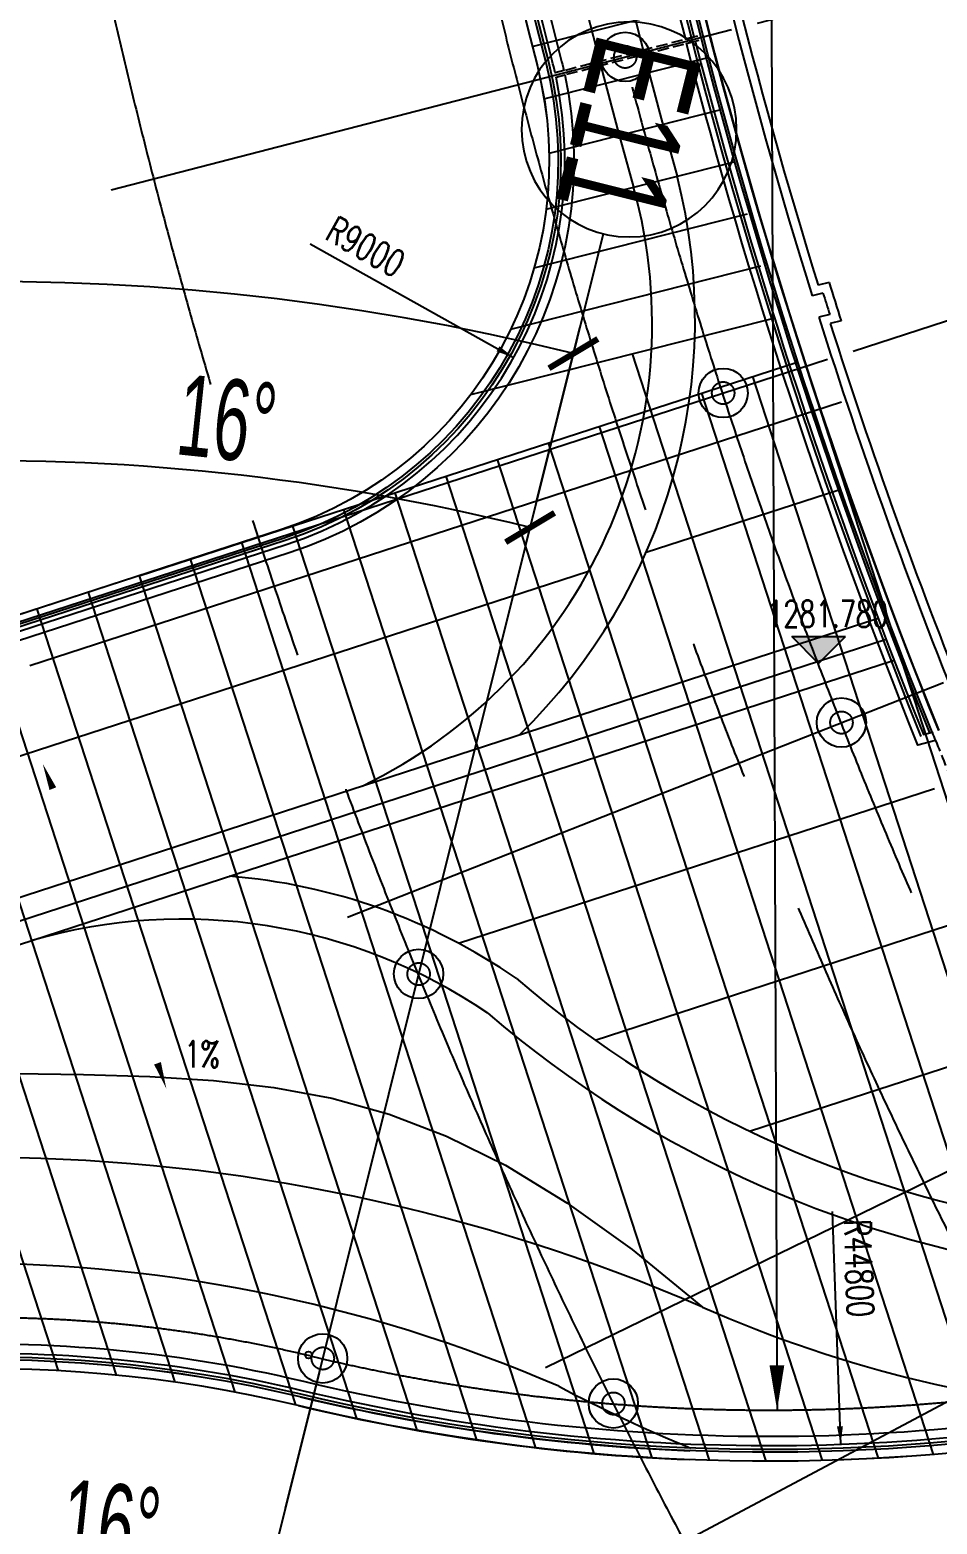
# Model space of a CAD drawing. Extents: x 36903891 to 38126251, y 2073392 to 2924740.
# Drawn here: x 36973994 to 36994246, y 2221859 to 2255210 of the extents above; entities that cross this region are included whole.
import ezdxf
from ezdxf.enums import TextEntityAlignment as Align
from ezdxf.xclip import XClip

# ---------------------------------------------------------------- set-up
doc = ezdxf.new("R2010")
doc.units = 0
doc.header["$LTSCALE"] = 1000
doc.header["$XCLIPFRAME"] = 0
for name, pattern in [('__DASH', [0.35, 0.25, -0.1]), ('CENTER', [2, 1.25, -0.25, 0.25, -0.25]), ('CENTER2', [28.575, 19.05, -3.175, 3.175, -3.175]), ('DASH', [0.35, 0.25, -0.1]), ('HIDDEN', [0.375, 0.25, -0.125])]:
    doc.linetypes.add(name, pattern=pattern)
doc.layers.get('0').update_dxf_attribs({"color": 8})
doc.layers.get('Defpoints').update_dxf_attribs({"color": 8})
for name, color, linetype in [('#幕墙线-平面', 8, 'Continuous'), ('#标注', 8, 'Continuous'), ('#虚线', 8, 'HIDDEN'), ('#轴线', 8, 'CENTER2'), ('A-AL-E', 8, 'Continuous'), ('A-COLS-PLAN-C', 8, 'DASH'), ('A-DETL-ALUM', 8, 'Continuous'), ('A-DIMS', 8, 'Continuous'), ('A-DIMS-ELEV', 8, 'Continuous'), ('A-DIMS-SYMB', 8, 'Continuous'), ('A-FLOR', 8, 'Continuous'), ('A-FLOR-UNDR', 8, '__DASH'), ('A-GRID', 8, 'CENTER'), ('A-ROOF-DRAN', 8, 'Continuous'), ('A-STRS-HRAL', 8, 'Continuous'), ('DIM', 8, 'Continuous'), ('周边建筑', 8, 'Continuous'), ('水-雨水-压力流-标识', 8, 'Continuous')]:
    doc.layers.add(name, color=color, linetype=linetype)
doc.styles.add('#文字', font='jrs.shx', dxfattribs={"width": 0.7, "bigfont": 'hztxt.shx'})
doc.styles.add('_TCH_DIM', font='SIMPLEX', dxfattribs={"bigfont": 'GBCBIG'})
doc.styles.add('JHZX', font='jrs.shx', dxfattribs={"width": 0.6, "bigfont": 'jhz.shx'})
doc.dimstyles.new('JZBZ-600', dxfattribs={"dimscale": 600, "dimtxt": 3, "dimasz": 1.5, "dimexe": 1, "dimexo": 1, "dimgap": 0.5, "dimtad": 1, "dimdec": 0, "dimdsep": 46, "dimtxsty": 'JHZX', "dimblk1": 'ARCHTICK', "dimblk2": 'ARCHTICK', "dimsah": 1, "dimcen": 0, "dimclrd": 1, "dimclre": 1, "dimclrt": 2, "dimadec": 1, "dimazin": 2, "dimtfac": 1, "dimtdec": 0, "dimtix": 1, "dimtmove": 0, "dimatfit": 3, "dimfxl": 1, "dimtolj": 1, "dimlwd": -1, "dimlwe": -1, "dimarcsym": 1})

# ---------------------------------------------------------------- blocks, each defined once
blk = doc.blocks.new('_ARCHTICK')
at = {"color": 0, "linetype": 'ByBlock', "const_width": 0.15}
blk.add_lwpolyline([(-0.5, -0.5), (0.5, 0.5)], dxfattribs=at)
blk = doc.blocks.new('*D251')
at = {"layer": '#标注', "transparency": 16777216}
for p, q in [((36641532, 2854442), (36641610, 2852207)), ((36648998, 2853657), (36648457, 2851487))]:
    blk.add_line(p, q, dxfattribs=at)
blk.add_arc((36642474, 2827488), 25334, 76, 92, dxfattribs=at)
at = {"layer": 'Defpoints', "color": 0, "transparency": 16777216}
for p in [(36641511, 2855042), (36649143, 2854239), (36646291, 2852533), (36642474, 2827488)]:
    blk.add_point(p, dxfattribs=at)
at = {"layer": '#标注', "transparency": 16777216, "xscale": 900, "yscale": 900, "zscale": 900}
for p, rotation in [((36641590, 2852806), 182.0000000000207), ((36648602, 2852069), 345.9999999999717)]:
    blk.add_blockref('_ARCHTICK', p, dxfattribs=dict(at, rotation=rotation))
at = {"layer": '#标注', "transparency": 16777216, "insert": (36645247, 2853877), "char_height": 1800, "attachment_point": 5, "rotation": 354, "style": 'JHZX'}
blk.add_mtext('\\A1;16°', dxfattribs=at)
blk = doc.blocks.new('*D255')
at = {"layer": '#标注', "transparency": 16777216}
for p, q in [((36648998, 2853657), (36647490, 2847606)), ((36621813, 2844824), (36626591, 2840816))]:
    blk.add_line(p, q, dxfattribs=at)
blk.add_arc((36642474, 2827488), 21334, 76, 140, dxfattribs=at)
at = {"layer": 'Defpoints', "color": 0, "transparency": 16777216}
for p in [(36649143, 2854239), (36639751, 2848647), (36621354, 2845210), (36642474, 2827488)]:
    blk.add_point(p, dxfattribs=at)
at = {"layer": '#标注', "transparency": 16777216, "xscale": 900, "yscale": 900, "zscale": 900}
for p, rotation in [((36647635, 2848188), 345.9999999999686), ((36626131, 2841201), 229.9999999999744)]:
    blk.add_blockref('_ARCHTICK', p, dxfattribs=dict(at, rotation=rotation))
at = {"layer": '#标注', "transparency": 16777216, "insert": (36635510, 2848919), "char_height": 1800, "attachment_point": 5, "rotation": 18, "style": 'JHZX'}
blk.add_mtext('\\A1;64°', dxfattribs=at)
blk = doc.blocks.new('*D271')
at = {"layer": '#标注', "transparency": 16777216}
for p, q in [((36640703, 2878185), (36640703, 2878185)), ((36654746, 2876710), (36654746, 2876710))]:
    blk.add_line(p, q, dxfattribs=at)
blk.add_arc((36642474, 2827488), 50128, 76, 92, dxfattribs=at)
at = {"layer": 'Defpoints', "color": 0, "transparency": 16777216}
for p in [(36640724, 2877586), (36650027, 2877044), (36654601, 2876127), (36642474, 2827488)]:
    blk.add_point(p, dxfattribs=at)
at = {"layer": '#标注', "transparency": 16777216, "xscale": 900, "yscale": 900, "zscale": 900}
for p, rotation in [((36640724, 2877586), 182.0000000000223), ((36654601, 2876127), 345.9999999999833)]:
    blk.add_blockref('_ARCHTICK', p, dxfattribs=dict(at, rotation=rotation))
at = {"layer": '#标注', "transparency": 16777216, "insert": (36647839, 2878535), "char_height": 1800, "attachment_point": 5, "rotation": 354, "style": 'JHZX'}
blk.add_mtext('\\A1;16°', dxfattribs=at)
blk = doc.blocks.new('*D81')
at = {"layer": '#标注', "transparency": 16777216}
for p, q in [((36654746, 2876710), (36655714, 2880591)), ((36603614, 2860096), (36600549, 2862667))]:
    blk.add_line(p, q, dxfattribs=at)
blk.add_arc((36642474, 2827488), 54128, 76, 140, dxfattribs=at)
at = {"layer": 'Defpoints', "color": 0, "transparency": 16777216}
for p in [(36635565, 2881174), (36654601, 2876127), (36604073, 2859710), (36642474, 2827488)]:
    blk.add_point(p, dxfattribs=at)
at = {"layer": '#标注', "transparency": 16777216, "xscale": 900, "yscale": 900, "zscale": 900}
for p, rotation in [((36655568, 2880009), 345.9999999999802), ((36601009, 2862281), 229.9999999999992)]:
    blk.add_blockref('_ARCHTICK', p, dxfattribs=dict(at, rotation=rotation))
at = {"layer": '#标注', "transparency": 16777216, "insert": (36625376, 2880108), "char_height": 1800, "attachment_point": 5, "rotation": 18, "style": 'JHZX'}
blk.add_mtext('\\A1;64°', dxfattribs=at)
blk = doc.blocks.new('*D182')
at = {"layer": '#标注', "transparency": 16777216}
for p, q in [((36659677, 2887385), (36671779, 2890514)), ((36661812, 2880061), (36673700, 2883924))]:
    blk.add_line(p, q, dxfattribs=at)
blk.add_arc((36780593, 2918654), 112993, 194.4993, 197.99948, dxfattribs=at)
at = {"layer": 'Defpoints', "color": 0, "transparency": 16777216}
for p in [(36780593, 2918654), (36671797, 2888143), (36659096, 2887235), (36661241, 2879876)]:
    blk.add_point(p, dxfattribs=at)
at = {"layer": '#标注', "transparency": 16777216, "xscale": 900, "yscale": 900, "zscale": 900}
for p, rotation in [((36671198, 2890364), 104.4993024395314), ((36673129, 2883738), 287.9994813636687)]:
    blk.add_blockref('_ARCHTICK', p, dxfattribs=dict(at, rotation=rotation))
at = {"layer": '#标注', "transparency": 16777216, "insert": (36673265, 2887372), "char_height": 1800, "attachment_point": 5, "rotation": 286.2494, "style": 'JHZX'}
blk.add_mtext('\\A1;3.5°', dxfattribs=at)
blk = doc.blocks.new('*D183')
at = {"layer": '#标注', "transparency": 16777216}
for p, q in [((36661812, 2880061), (36673700, 2883924)), ((36664389, 2872881), (36676020, 2877462))]:
    blk.add_line(p, q, dxfattribs=at)
blk.add_arc((36780593, 2918654), 112993, 197.99948, 201.49966, dxfattribs=at)
at = {"layer": 'Defpoints', "color": 0, "transparency": 16777216}
for p in [(36780593, 2918654), (36673862, 2881557), (36661241, 2879876), (36663831, 2872661)]:
    blk.add_point(p, dxfattribs=at)
at = {"layer": '#标注', "transparency": 16777216, "xscale": 900, "yscale": 900, "zscale": 900}
for p, rotation in [((36673129, 2883738), 107.9994813637043), ((36675461, 2877242), 291.4996618949818)]:
    blk.add_blockref('_ARCHTICK', p, dxfattribs=dict(at, rotation=rotation))
at = {"layer": '#标注', "transparency": 16777216, "insert": (36675375, 2880878), "char_height": 1800, "attachment_point": 5, "rotation": 289.7496, "style": 'JHZX'}
blk.add_mtext('\\A1;3.5°', dxfattribs=at)
blk = doc.blocks.new('*U49')
blk.add_line((20, 0), (0, 0))
blk.add_circle((24, 0), 4)
at = {"style": 'JHZX', "width": 0.75}
blk.add_attdef('AXES', text='', height=4, dxfattribs=at).set_placement((24, 0), align=Align.MIDDLE_CENTER)
blk = doc.blocks.new('*U51')
blk.add_line((0, -20), (0, 0))
blk.add_circle((0, -24), 4)
at = {"style": 'JHZX', "width": 0.75}
blk.add_attdef('AXES', text='', height=4, dxfattribs=at).set_placement((0, -24), align=Align.MIDDLE_CENTER)
blk = doc.blocks.new('DOTE-11')
at = {"layer": '#虚线', "ltscale": 20}
blk.add_arc((36780599, 2918657), 117100, 127.09412, 208, dxfattribs=at)
at = {"layer": '#轴线'}
for p, q in [((36723472, 2888282), (36657162, 2853025)), ((36659096, 2887234), (36645251, 2883654)), ((36661241, 2879876), (36599945, 2859959)), ((36661550, 2878924), (36600254, 2859008)), ((36649143, 2854239), (36654601, 2876127)), ((36663831, 2872661), (36650526, 2867420)), ((36667794, 2863639), (36654947, 2857373))]:
    blk.add_line(p, q, dxfattribs=at)
blk.add_lwpolyline([(36649692, 2857636, 0.680187), (36616601, 2810411, 0.162818), (36714738, 2733523)], format="xyb", dxfattribs=at)
for centre, radius, start, end in [((36780599, 2918657), 146600, 324.5, 183.99981), ((36780599, 2918657), 138800, 324.5, 210.18842), ((36780599, 2918657), 130400, 324.5, 210.32938), ((36780599, 2918657), 127950, 324.5, 210.37401), ((36659938, 2900427), 44000, 256.5346, 298)]:
    blk.add_arc(centre, radius, start, end, dxfattribs=at)
blk = doc.blocks.new('A$C80b62fe7')
at = {"layer": '#幕墙线-平面'}
for points in [[(-46213, 141660, -0.19373), (-46213, 236074, -0.19373)], [(-45972, 141757, -0.19373), (-45972, 235977, -0.19373)], [(-74884, 213198), (-57719, 210325, -0.411969), (-56971, 209284, 0.102544), (-54539, 156718, -0.395718), (-60417, 146035), (-89892, 136458, 0.466577), (-107034, 93975, 0.049695), (-84810, 60702, -0.410623), (-85054, 58028), (-90652, 53309)], [(-74927, 212941), (-57762, 210069, -0.411969), (-57227, 209325, 0.102544), (-54791, 156654, -0.395718), (-60498, 146282), (-89972, 136705, 0.466577), (-107264, 93853, 0.049695), (-85011, 60537, -0.410623), (-85222, 58227), (-90819, 53508)], [(20773, 148160, -0.141461), (17435, 148449, 0.217422), (2589, 147550), (-28534, 131001, -0.182927), (-60062, 126981, 0.147323), (-77400, 125982, 0.147323)], [(20823, 147904, -0.141461), (17342, 148207, 0.217422), (2711, 147320), (-28412, 130772, -0.182927), (-60122, 126728, 0.147323), (-77311, 125738, 0.147323)], [(-106921, 111267, -0.260344), (-84683, 135269), (-53639, 145356)], [(-104010, 110538, -0.260577), (-83756, 132416), (-47152, 144309)], [(-103028, 110347, -0.260138), (-83447, 131465), (-46843, 143358)]]:
    blk.add_lwpolyline(points, format="xyb", dxfattribs=at)
for points in [[(-52355, 145773), (-48079, 147163)], [(-56547, 137051), (-45916, 140505)], [(-53497, 134888), (-44989, 137652)], [(-50047, 132854), (-43174, 135087)], [(-74095, 134504), (-72611, 134335), (-71086, 134232), (-69537, 134178), (-67981, 134154), (-66434, 134141), (-64913, 134121), (-63435, 134075), (-62017, 133985), (-60668, 133831), (-59369, 133589), (-58092, 133236), (-56810, 132745), (-55497, 132094), (-54124, 131257), (-52666, 130210), (-51095, 128927)]]:
    blk.add_lwpolyline(points, dxfattribs=at)
for centre, radius, start, end in [((71052, 188867), 128529, 333.50225, 195.7758), ((71052, 188867), 127529, 333.53985, 195.7884), ((-64186, 150970), 12922, 314.1603, 14.3323), ((-63683, 150873), 11460, 295.7988, 15.4353), ((-62698, 125486), 13099, 55.3911, 85.4588), ((-62709, 125457), 12129, 55.7985, 106.1921), ((-39802, 154185), 23663, 229.2181, 295.759), ((-39804, 154192), 24670, 229.3019, 295.8235), ((-67244, 91551), 40716, 66.6326, 112.3395), ((-67589, 96435), 33474, 66.6202, 115.0869), ((-39730, 154536), 28017, 246.0688, 267.1292), ((-39299, 155404), 31983, 242.0165, 247.8503)]:
    blk.add_arc(centre, radius, start, end, dxfattribs=at)
blk = doc.blocks.new('DASWQE')
at = {"layer": '#幕墙线-平面', "ltscale": 10}
for points in [[(-125948, -31798), (-122312, -30880)], [(-125654, -32962), (-122018, -32044)], [(-125569, -34178), (-121725, -33207)], [(-125635, -35432), (-121431, -34371)], [(-125902, -36737), (-121137, -35534)], [(-126424, -38107), (-120843, -36698)], [(-127317, -39570), (-120550, -37861)], [(-123713, -38660), (-115768, -63111)], [(-134720, -43615), (-120034, -38844)], [(-119883, -38795), (-112210, -62411)], [(-121025, -39166), (-113351, -62781)], [(-122166, -39536), (-114554, -62962)], [(-124448, -40278), (-116992, -63227)], [(-125590, -40649), (-118226, -63311)], [(-126731, -41020), (-119472, -63361)], [(-127872, -41390), (-120729, -63376)], [(-129013, -41761), (-121997, -63356)], [(-130155, -42132), (-123277, -63300)], [(-131296, -42503), (-124569, -63206)], [(-132437, -42874), (-125874, -63074)], [(-133579, -43245), (-127192, -62901)], [(-134720, -43615), (-128524, -62685)], [(-135861, -43986), (-129870, -62426)], [(-137002, -44357), (-131231, -62121)], [(-138144, -44728), (-132586, -61832)], [(-139285, -45099), (-133920, -61612)], [(-140426, -45470), (-135232, -61455)], [(-141567, -45840), (-136526, -61357)]]:
    blk.add_lwpolyline(points, dxfattribs=at)
at = {"layer": 'DIM', "ltscale": 10}
blk.add_blockref('A$C80b62fe7', (-71047, -188863), dxfattribs=at)
blk = doc.blocks.new('雨水立管')
blk.add_circle((0, 0), 50)
blk = doc.blocks.new('雨水')
at = {"layer": '水-雨水-压力流-标识', "xscale": 1.5, "yscale": 1.5, "zscale": 1.5}
blk.add_blockref('雨水立管', (35517030, 2857647), dxfattribs=at)
blk = doc.blocks.new('800柱子')
at = {"layer": 'A-DETL-ALUM', "ltscale": 0.3}
blk.add_circle((35572079, 2737405), 550, dxfattribs=at)
blk = doc.blocks.new('123')
at = {"layer": '周边建筑'}
for p, q in [((34905914, 2957037), (34905854, 2957280)), ((34905436, 2956887), (34905376, 2957130)), ((34906154, 2956902), (34906093, 2957145)), ((34905294, 2956632), (34905233, 2956875))]:
    blk.add_line(p, q, dxfattribs=at)
blk.add_lwpolyline([(34896149, 2954454, -0.07422), (34932331, 2963106), (34934781, 2953277), (34951663, 2953277), (34954114, 2963106, -0.07422), (34990296, 2954454, -0.07422)], format="xyb", dxfattribs=at)
for radius, start, end in [(126000, 68.06236, 111.93764), (125400, 100.66271, 107.33729), (125200, 100.74905, 107.25095), (125400, 107.56615, 111.8836), (124950, 107.25746, 107.67091), (125150, 107.34396, 107.57329), (125200, 107.66357, 111.80388)]:
    blk.add_arc((34943222, 2837577), radius, start, end, dxfattribs=at)
blk = doc.blocks.new('_YZHK')
blk.add_circle((0, 0), 0.5)
blk = doc.blocks.new('ASDFASD')
at = {"layer": 'A-COLS-PLAN-C', "ltscale": 0.3, "xscale": 500, "yscale": 500, "zscale": 500}
for p in [(35524098, 2886621), (35526285, 2879118), (35528926, 2871763), (35519487, 2866150), (35517348, 2857570), (35523836, 2856564)]:
    blk.add_blockref('_YZHK', p, dxfattribs=at)
blk = doc.blocks.new('CXVFG')
at = {"layer": 'A-DIMS-ELEV'}
blk.add_hatch(color=256, dxfattribs=at).paths.add_polyline_path([(39174819.6, 1944249.2), (39174219.6, 1944849.2), (39175419.6, 1944849.2)])
at = {"layer": 'A-AL-E'}
for points in [[(39177304.8, 1942703.1, -0.193701), (39177304.8, 2036947.3, -0.193701)], [(39177353.8, 1942715.3, -0.1937296), (39177353.8, 2036935.1, -0.1937296)], [(39148432, 2014096.2), (39165596.7, 2011223.6, -0.4119686), (39166295.8, 2010251.4, 0.1025442), (39168728.6, 1957661.3, -0.3957181), (39162889.9, 1947049.8), (39133415, 1937472.8, 0.4665772), (39116238.2, 1894904.6, 0.049695), (39138469.4, 1861621.5, -0.4106234), (39138233, 1859032.1), (39132635.3, 1854312.7)], [(39148399, 2013898.9), (39165563.7, 2011026.3, -0.4119686), (39166098.3, 2010282.9, 0.1025442), (39168534.9, 1957611.7, -0.3957181), (39162828.1, 1947240), (39133353.2, 1937663, 0.4665772), (39116061.7, 1894810.5, 0.049695), (39138315, 1861494.5, -0.4106234), (39138104.1, 1859185), (39132506.4, 1854465.6)], [(39244110.3, 1949058.5, -0.1414607), (39240739.1, 1949351.2, 0.2174218), (39225943, 1948454.8), (39194819.5, 1931906.1, -0.1829272), (39163249.8, 1927880.2, 0.147323), (39145946.4, 1926883.7, 0.147323)], [(39244149, 1948862.3, -0.1414607), (39240667.2, 1949164.6, 0.2174218), (39226036.9, 1948278.2), (39194913.4, 1931729.5, -0.1829272), (39163203.2, 1927685.7, 0.147323), (39146015, 1926695.8, 0.147323)]]:
    blk.add_lwpolyline(points, format="xyb", dxfattribs=at)
for centre, radius, start, end in [((39156252.4, 1898656.2), 30050, 76.53464, 110.0971), ((39156252.4, 1898656.2), 29850, 76.53464, 110.05745), ((39173716.7, 1971594.6), 45150, 256.53464, 267.74104), ((39173716.7, 1971594.6), 44950, 256.53464, 267.74104)]:
    blk.add_arc(centre, radius, start, end, dxfattribs=at)
at = {"layer": 'A-DIMS'}
for points in [[(39163472.5, 1953613.4), (39167663, 1951272.5), (39168012.2, 1951077.4)], [(39175126.1, 1932019.6), (39175296.9, 1927222.7), (39175311.2, 1926822.9)]]:
    blk.add_lwpolyline(points, dxfattribs=at)
for points in [[(39167663, 1951272.5, 132, 0, 0), (39168012.2, 1951077.4, 0, 0, 0)], [(39175296.9, 1927222.7, 132, 0, 0), (39175311.2, 1926822.9, 0, 0, 0)]]:
    blk.add_lwpolyline(points, format="xyseb", dxfattribs=at)
at = {"layer": 'A-DIMS-ELEV'}
for p, q in [((39174819.6, 1944249.2), (39174219.6, 1944849.2)), ((39174219.6, 1944849.2), (39175419.6, 1944849.2)), ((39174819.6, 1944249.2), (39175419.6, 1944849.2))]:
    blk.add_line(p, q, dxfattribs=at)
at = {"layer": 'A-DIMS-SYMB'}
for points in [[(39158029.9, 1940706.4, 0, 0, 0), (39157500.7, 1942012.4, 0, 160, 0), (39157726.1, 1941456.3, 0, 0, 0)], [(39159807.4, 1936061.2, 0, 0, 0), (39160260.2, 1934759.8, 0, 160, 0), (39160063, 1935326.5, 0, 0, 0)]]:
    blk.add_lwpolyline(points, format="xyseb", dxfattribs=at)
at = {"layer": 'A-FLOR-UNDR'}
for points in [[(39169168.4, 1957495.6), (39172232.9, 1958288.2)], [(39169198.8, 1957400.2), (39172257.9, 1958191.3)]]:
    blk.add_lwpolyline(points, dxfattribs=at)
blk.add_lwpolyline([(39179172.5, 1938427.9, -0.0088299), (39177429.4, 1942528)], format="xyb", dxfattribs=at)
at = {"layer": 'A-ROOF-DRAN'}
for points in [[(39126122.3, 1884127.7, -0.0072984), (39123108.8, 1889083.9, -0.4794648), (39139724.2, 1932898.6), (39176327.8, 1944791.8)], [(39126260.8, 1923952.7, -0.1370047), (39139724.2, 1932898.6), (39176327.8, 1944791.8)]]:
    blk.add_lwpolyline(points, format="xyb", dxfattribs=at)
at = {"layer": 'A-STRS-HRAL'}
for points in [[(39177037.4, 2037220.1, 0.160495), (39171845.6, 1958188), (39172039.3, 1958238.1, -0.160142), (39177157.9, 2036983.9, -0.160142)], [(39166641.4, 2010196.3, 0.1025442), (39169067.7, 1957748.1, -0.007329), (39169130.7, 1957485.9), (39168937, 1957435.8, 0.0075057), (39168873.9, 1957698.5, -0.1025442), (39166443.9, 2010227.8, 0.2670598), (39166089.1, 2011159.6, -0.0004314), (39166126.1, 2011381, -0.2921177), (39166641.4, 2010196.3)], [(39177429.4, 1942528), (39177037.4, 1942430.3, -0.0326131), (39171870.7, 1958091.2), (39172064.3, 1958141.3, 0.0322685), (39177157.9, 1942666.4), (39177353.8, 1942715.3, 0.0004002), (39177429.4, 1942528)], [(39184673.9, 1928155.2), (39184720.3, 1928373.3, -0.1216716), (39163331.3, 1928220.6, 0.1494928), (39145584.2, 1927122.9), (39145888.4, 1926499), (39146068.2, 1926586.6), (39145860.8, 1927012.1, -0.1476309), (39163284.7, 1928026.1, 0.1211126), (39184673.9, 1928155.2)]]:
    blk.add_lwpolyline(points, format="xyb", dxfattribs=at)
blk.add_lwpolyline([(39168958.4, 1957338), (39169152.2, 1957388.1, -0.3841421), (39162998, 1946716.9), (39133523.2, 1937139.9, 0.1326634), (39120594.4, 1928707.4), (39120441.2, 1928836, -0.1327162), (39133461.4, 1937330.2), (39162936.2, 1946907.1, 0.38387)], format="xyb", close=True, dxfattribs=at)
at = {"rotation": 89.99999985381737}
blk.add_blockref('123', (42131954.6, -32953397.2), dxfattribs=at)
at = {"layer": 'A-COLS-PLAN-C'}
blk.add_blockref('ASDFASD', (3646404.7, -928832), dxfattribs=at)
at = {"layer": '水-雨水-压力流-标识'}
for name, p in [('雨水', (3646404.7, -928832)), ('800柱子', (3598423.3, -779615.6)), ('800柱子', (3600610.1, -787118.2)), ('800柱子', (3603250.9, -794473.3)), ('800柱子', (3593810.4, -800084.5)), ('800柱子', (3591671, -808665.2)), ('800柱子', (3598159.2, -809670.7))]:
    blk.add_blockref(name, p, dxfattribs=at)
at = {"layer": 'A-DIMS', "style": '_TCH_DIM', "width": 0.705882}
for s, rotation, p in [('R9000', 330.8111, (39163770.3, 1953736.3)), ('R44800', 272.03965, (39175385.6, 1931828.8))]:
    blk.add_text(s, height=595, rotation=rotation, dxfattribs=at).set_placement(p)
at = {"layer": 'A-DIMS-ELEV', "style": '_TCH_DIM', "width": 0.705882}
blk.add_text('1281.780', height=595, dxfattribs=at).set_placement((39173671.6, 1945059.2))
at = {"layer": 'A-DIMS-SYMB', "style": '_TCH_DIM', "width": 0.705882}
blk.add_text('1%', height=595, dxfattribs=at).set_placement((39160663.4, 1935234.9))
blk = doc.blocks.new('ZW-5001')
at = {"layer": '#标注'}
blk.add_lwpolyline([(36659938.7, 2900426.6), (36660110.2, 2857427.3), (36660114.2, 2856427.3)], dxfattribs=at)
blk.add_lwpolyline([(36660110.2, 2857427.3, 330, 0, 0), (36660114.2, 2856427.3, 0, 0, 0)], format="xyseb", dxfattribs=at)
ref = blk.add_blockref('*U49', (36653327.7, 2871039.5), dxfattribs=dict(at, xscale=-600.0000000000001, yscale=600.0000000000003, rotation=256.0029193566508))
ref.add_attrib('AXES', 'E11', dxfattribs={"layer": '0', "height": 2400, "rotation": 256.00292, "style": '#文字', "width": 0.7}).set_placement((36656810.7, 2885012), align=Align.MIDDLE_CENTER)
ref = blk.add_blockref('*U51', (36641403.6, 2858157.3), dxfattribs=dict(at, xscale=600.0000000000001, yscale=600.0000000000001, rotation=2.005949728929401))
ref.add_attrib('AXES', 'E10', dxfattribs={"layer": '0', "height": 2400, "rotation": 2.00595, "style": '#文字', "width": 0.7}).set_placement((36641907.6, 2843766.1), align=Align.MIDDLE_CENTER)
ref = blk.add_blockref('*U51', (36649898.6, 2857265.4), dxfattribs=dict(at, xscale=600, yscale=600, rotation=346.0087645562224))
ref.add_attrib('AXES', 'E11', dxfattribs={"layer": '0', "height": 2400, "rotation": 346.00876, "style": '#文字', "width": 0.7}).set_placement((36646417, 2843292.6), align=Align.MIDDLE_CENTER)
for base, center, p1, p2, picture, middle in [((36671796.8, 2888142.5), (36780592.7, 2918654.1), (36659096.2, 2887234.5), (36661241, 2879875.6), '*D182', (36673265.1, 2887372.2)), ((36673862.5, 2881557.3), (36780592.7, 2918654.1), (36661241, 2879875.6), (36663831.2, 2872661.3), '*D183', (36675375.1, 2880878)), ((36635564.7, 2881173.6), (36642473.7, 2827488.2), (36654600.8, 2876127.3), (36604073.3, 2859710), '*D81', (36625376.3, 2880108.4)), ((36650027.3, 2877044), (36642473.7, 2827488.2), (36654600.8, 2876127.3), (36640724.2, 2877585.8), '*D271', (36647838.9, 2878535.2)), ((36646291.1, 2852532.6), (36642473.7, 2827488.2), (36649143.5, 2854239.5), (36641511.5, 2855041.6), '*D251', (36645247.2, 2853876.5)), ((36639750.6, 2848647.4), (36642473.7, 2827488.2), (36649143.5, 2854239.5), (36621353.7, 2845210), '*D255', (36635510.4, 2848919))]:
    dim = blk.add_angular_dim_3p(base=base, center=center, p1=p1, p2=p2, dimstyle='JZBZ-600', override={"dimclrd": 256, "dimclre": 256, "dimclrt": 256}, dxfattribs=at)
    dim.commit()
    dim.dimension.update_dxf_attribs({"geometry": picture, "text_midpoint": middle})
blk = doc.blocks.new('FDGFH')
at = {"layer": 'A-FLOR'}
blk.add_blockref('ZW-5001', (-36780599, -2918657), dxfattribs=at)
at = {"layer": 'A-GRID'}
blk.add_blockref('DOTE-11', (-36780599, -2918657), dxfattribs=at)
blk = doc.blocks.new('JUTEWR')
at = {"layer": 'A-STRS-HRAL'}
blk.add_blockref('DASWQE', (36747505, 2929437), dxfattribs=at)
at = {"layer": 'DIM'}
for name, p in [('FDGFH', (36747510, 2929431)), ('CXVFG', (-2546868, 939616))]:
    blk.add_blockref(name, p, dxfattribs=at)

msp = doc.modelspace()

# ---------------------------------------------------------------- block references
at = {"layer": 'DIM'}
ref = msp.add_blockref('JUTEWR', (363648.3, -642797.5), dxfattribs=at)
XClip(ref).set_block_clipping_path([(36540243.0880557299, 2702892.0700622862), (36938694.1744792983, 3117037.741362222)])

doc.saveas('drawing.dxf')
